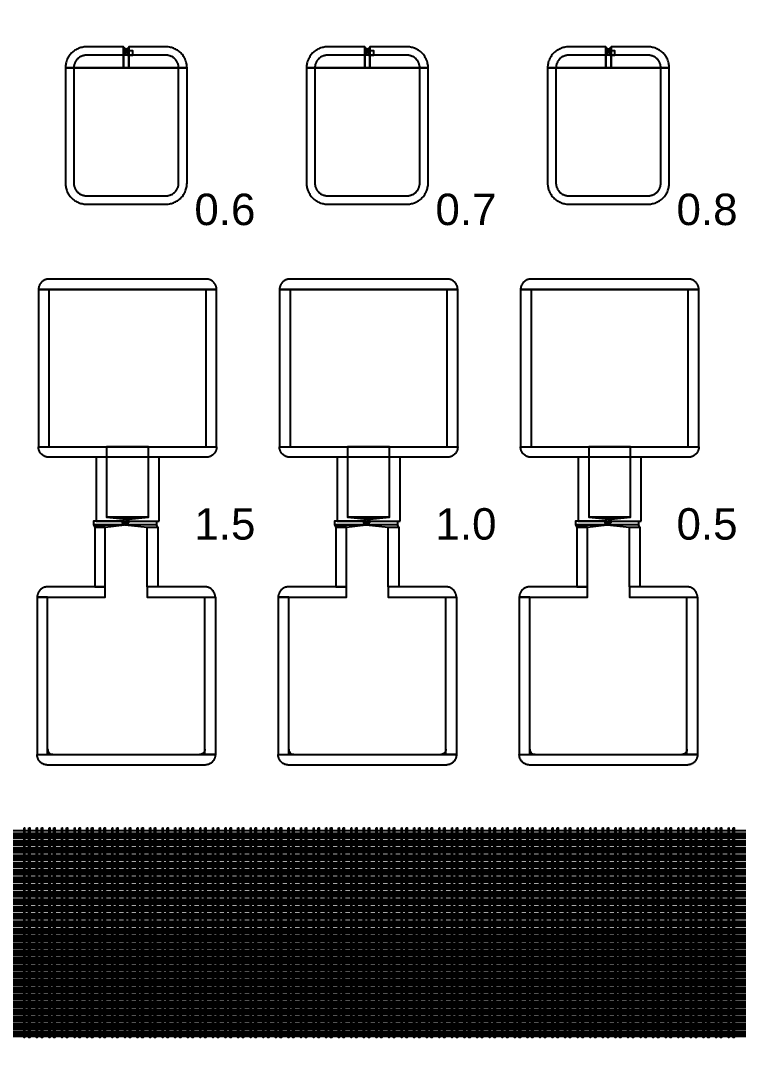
# Model space of a CAD drawing. Extents: x -50000 to 50000, y -50000 to 50000.
# Drawn here: x -19372 to -18002, y -41620 to -39650 of the extents above; entities that cross this region are included whole.
import ezdxf

# ---------------------------------------------------------------- set-up
doc = ezdxf.new("R2010")
doc.units = 0
doc.layers.get('0').update_dxf_attribs({"linetype": 'CONTINUOUS'})
for name, color, linetype in [('BASEMETAL', 4, 'CONTINUOUS'), ('FRAME', 8, 'CONTINUOUS'), ('MARKERS', 2, 'CONTINUOUS'), ('SECONDLAYER', 6, 'CONTINUOUS')]:
    doc.layers.add(name, color=color, linetype=linetype)
doc.styles.get("Standard").update_dxf_attribs({"font": 'arial.ttf'})

# ---------------------------------------------------------------- blocks, each defined once
blk = doc.blocks.new('CHIP_JARRAY')
for points in [[(2269.5, 3360), (2325, 3360), (2325, 3400), (2254, 3400), (2251.9, 3399.9), (2249.8, 3399.8), (2247.7, 3399.5), (2245.7, 3399.1), (2243.6, 3398.6), (2241.6, 3398), (2239.7, 3397.3), (2237.7, 3396.5), (2235.8, 3395.6), (2234, 3394.6), (2232.2, 3393.5), (2230.5, 3392.4), (2228.8, 3391.1), (2227.2, 3389.7), (2225.7, 3388.3), (2224.3, 3386.8), (2222.9, 3385.2), (2221.6, 3383.5), (2220.5, 3381.8), (2219.4, 3380), (2218.4, 3378.2), (2217.5, 3376.3), (2216.7, 3374.3), (2216, 3372.4), (2215.4, 3370.4), (2214.9, 3368.3), (2214.5, 3366.3), (2214.2, 3364.2), (2214.1, 3362.1), (2214, 3360), (2214, 3360)], [(2329.7, 3395.5), (2325, 3399.5), (2325, 3399.5), (2325, 3395.5)], [(2329.7, 3388.5), (2329.7, 3395.5), (2325, 3395.5), (2325, 3388.5)], [(2335, 3360), (2335, 3388.5), (2325, 3388.5), (2325, 3360)], [(2335, 3395.5), (2335, 3399.5), (2335, 3399.5), (2330.3, 3395.5)], [(2330.3, 3388.5), (2330.3, 3395.5), (2335, 3395.5), (2335, 3388.5)], [(2390.5, 3360), (2446, 3360), (2446, 3360), (2445.9, 3362.1), (2445.8, 3364.2), (2445.5, 3366.3), (2445.1, 3368.3), (2444.6, 3370.4), (2444, 3372.4), (2443.3, 3374.3), (2442.5, 3376.3), (2441.6, 3378.2), (2440.6, 3380), (2439.5, 3381.8), (2438.4, 3383.5), (2437.1, 3385.2), (2435.7, 3386.8), (2434.3, 3388.3), (2432.8, 3389.7), (2431.2, 3391.1), (2429.5, 3392.4), (2427.8, 3393.5), (2426, 3394.6), (2424.2, 3395.6), (2422.3, 3396.5), (2420.3, 3397.3), (2418.4, 3398), (2416.4, 3398.6), (2414.3, 3399.1), (2412.3, 3399.5), (2410.2, 3399.8), (2408.1, 3399.9), (2406, 3400), (2335, 3400), (2335, 3360)], [(2729.5, 3360), (2785, 3360), (2785, 3400), (2714, 3400), (2711.9, 3399.9), (2709.8, 3399.8), (2707.7, 3399.5), (2705.7, 3399.1), (2703.6, 3398.6), (2701.6, 3398), (2699.7, 3397.3), (2697.7, 3396.5), (2695.8, 3395.6), (2694, 3394.6), (2692.2, 3393.5), (2690.5, 3392.4), (2688.8, 3391.1), (2687.2, 3389.7), (2685.7, 3388.3), (2684.3, 3386.8), (2682.9, 3385.2), (2681.6, 3383.5), (2680.5, 3381.8), (2679.4, 3380), (2678.4, 3378.2), (2677.5, 3376.3), (2676.7, 3374.3), (2676, 3372.4), (2675.4, 3370.4), (2674.9, 3368.3), (2674.5, 3366.3), (2674.2, 3364.2), (2674.1, 3362.1), (2674, 3360), (2674, 3360)], [(2789.7, 3395.5), (2785, 3399.5), (2785, 3399.5), (2785, 3395.5)], [(2789.7, 3388.5), (2789.7, 3395.5), (2785, 3395.5), (2785, 3388.5)], [(2795, 3360), (2795, 3388.5), (2785, 3388.5), (2785, 3360)], [(2795, 3395.5), (2795, 3399.5), (2795, 3399.5), (2790.3, 3395.5)], [(2790.3, 3388.5), (2790.3, 3395.5), (2795, 3395.5), (2795, 3388.5)], [(2850.5, 3360), (2906, 3360), (2906, 3360), (2905.9, 3362.1), (2905.8, 3364.2), (2905.5, 3366.3), (2905.1, 3368.3), (2904.6, 3370.4), (2904, 3372.4), (2903.3, 3374.3), (2902.5, 3376.3), (2901.6, 3378.2), (2900.6, 3380), (2899.5, 3381.8), (2898.4, 3383.5), (2897.1, 3385.2), (2895.7, 3386.8), (2894.3, 3388.3), (2892.8, 3389.7), (2891.2, 3391.1), (2889.5, 3392.4), (2887.8, 3393.5), (2886, 3394.6), (2884.2, 3395.6), (2882.3, 3396.5), (2880.3, 3397.3), (2878.4, 3398), (2876.4, 3398.6), (2874.3, 3399.1), (2872.3, 3399.5), (2870.2, 3399.8), (2868.1, 3399.9), (2866, 3400), (2795, 3400), (2795, 3360)], [(3189.5, 3360), (3245, 3360), (3245, 3400), (3174, 3400), (3171.9, 3399.9), (3169.8, 3399.8), (3167.7, 3399.5), (3165.7, 3399.1), (3163.6, 3398.6), (3161.6, 3398), (3159.7, 3397.3), (3157.7, 3396.5), (3155.8, 3395.6), (3154, 3394.6), (3152.2, 3393.5), (3150.5, 3392.4), (3148.8, 3391.1), (3147.2, 3389.7), (3145.7, 3388.3), (3144.3, 3386.8), (3142.9, 3385.2), (3141.6, 3383.5), (3140.5, 3381.8), (3139.4, 3380), (3138.4, 3378.2), (3137.5, 3376.3), (3136.7, 3374.3), (3136, 3372.4), (3135.4, 3370.4), (3134.9, 3368.3), (3134.5, 3366.3), (3134.2, 3364.2), (3134.1, 3362.1), (3134, 3360), (3134, 3360)], [(3249.6, 3395.5), (3245, 3399.5), (3245, 3399.5), (3245, 3395.5)], [(3249.6, 3388.5), (3249.6, 3395.5), (3245, 3395.5), (3245, 3388.5)], [(3255, 3360), (3255, 3388.5), (3245, 3388.5), (3245, 3360)], [(3255, 3395.5), (3255, 3399.5), (3255, 3399.5), (3250.4, 3395.5)], [(3250.4, 3388.5), (3250.4, 3395.5), (3255, 3395.5), (3255, 3388.5)], [(3310.5, 3360), (3366, 3360), (3366, 3360), (3365.9, 3362.1), (3365.8, 3364.2), (3365.5, 3366.3), (3365.1, 3368.3), (3364.6, 3370.4), (3364, 3372.4), (3363.3, 3374.3), (3362.5, 3376.3), (3361.6, 3378.2), (3360.6, 3380), (3359.5, 3381.8), (3358.4, 3383.5), (3357.1, 3385.2), (3355.7, 3386.8), (3354.3, 3388.3), (3352.8, 3389.7), (3351.2, 3391.1), (3349.5, 3392.4), (3347.8, 3393.5), (3346, 3394.6), (3344.2, 3395.6), (3342.3, 3396.5), (3340.3, 3397.3), (3338.4, 3398), (3336.4, 3398.6), (3334.3, 3399.1), (3332.3, 3399.5), (3330.2, 3399.8), (3328.1, 3399.9), (3326, 3400), (3255, 3400), (3255, 3360)], [(2330, 3100), (2406, 3100), (2408.1, 3100.1), (2410.2, 3100.2), (2412.3, 3100.5), (2414.3, 3100.9), (2416.4, 3101.4), (2418.4, 3102), (2420.3, 3102.7), (2422.3, 3103.5), (2424.2, 3104.4), (2426, 3105.4), (2427.8, 3106.5), (2429.5, 3107.6), (2431.2, 3108.9), (2432.8, 3110.3), (2434.3, 3111.7), (2435.7, 3113.2), (2437.1, 3114.8), (2438.4, 3116.5), (2439.5, 3118.2), (2440.6, 3120), (2441.6, 3121.8), (2442.5, 3123.7), (2443.3, 3125.7), (2444, 3127.6), (2444.6, 3129.6), (2445.1, 3131.7), (2445.5, 3133.7), (2445.8, 3135.8), (2445.9, 3137.9), (2446, 3140), (2446, 3360), (2214, 3360), (2214, 3140), (2214.1, 3137.9), (2214.2, 3135.8), (2214.5, 3133.7), (2214.9, 3131.7), (2215.4, 3129.6), (2216, 3127.6), (2216.7, 3125.7), (2217.5, 3123.7), (2218.4, 3121.8), (2219.4, 3120), (2220.5, 3118.2), (2221.6, 3116.5), (2222.9, 3114.8), (2224.3, 3113.2), (2225.7, 3111.7), (2227.2, 3110.3), (2228.8, 3108.9), (2230.5, 3107.6), (2232.2, 3106.5), (2234, 3105.4), (2235.8, 3104.4), (2237.7, 3103.5), (2239.7, 3102.7), (2241.6, 3102), (2243.6, 3101.4), (2245.7, 3100.9), (2247.7, 3100.5), (2249.8, 3100.2), (2251.9, 3100.1), (2254, 3100)], [(2790, 3100), (2866, 3100), (2868.1, 3100.1), (2870.2, 3100.2), (2872.3, 3100.5), (2874.3, 3100.9), (2876.4, 3101.4), (2878.4, 3102), (2880.3, 3102.7), (2882.3, 3103.5), (2884.2, 3104.4), (2886, 3105.4), (2887.8, 3106.5), (2889.5, 3107.6), (2891.2, 3108.9), (2892.8, 3110.3), (2894.3, 3111.7), (2895.7, 3113.2), (2897.1, 3114.8), (2898.4, 3116.5), (2899.5, 3118.2), (2900.6, 3120), (2901.6, 3121.8), (2902.5, 3123.7), (2903.3, 3125.7), (2904, 3127.6), (2904.6, 3129.6), (2905.1, 3131.7), (2905.5, 3133.7), (2905.8, 3135.8), (2905.9, 3137.9), (2906, 3140), (2906, 3360), (2674, 3360), (2674, 3140), (2674.1, 3137.9), (2674.2, 3135.8), (2674.5, 3133.7), (2674.9, 3131.7), (2675.4, 3129.6), (2676, 3127.6), (2676.7, 3125.7), (2677.5, 3123.7), (2678.4, 3121.8), (2679.4, 3120), (2680.5, 3118.2), (2681.6, 3116.5), (2682.9, 3114.8), (2684.3, 3113.2), (2685.7, 3111.7), (2687.2, 3110.3), (2688.8, 3108.9), (2690.5, 3107.6), (2692.2, 3106.5), (2694, 3105.4), (2695.8, 3104.4), (2697.7, 3103.5), (2699.7, 3102.7), (2701.6, 3102), (2703.6, 3101.4), (2705.7, 3100.9), (2707.7, 3100.5), (2709.8, 3100.2), (2711.9, 3100.1), (2714, 3100)], [(3250, 3100), (3326, 3100), (3328.1, 3100.1), (3330.2, 3100.2), (3332.3, 3100.5), (3334.3, 3100.9), (3336.4, 3101.4), (3338.4, 3102), (3340.3, 3102.7), (3342.3, 3103.5), (3344.2, 3104.4), (3346, 3105.4), (3347.8, 3106.5), (3349.5, 3107.6), (3351.2, 3108.9), (3352.8, 3110.3), (3354.3, 3111.7), (3355.7, 3113.2), (3357.1, 3114.8), (3358.4, 3116.5), (3359.5, 3118.2), (3360.6, 3120), (3361.6, 3121.8), (3362.5, 3123.7), (3363.3, 3125.7), (3364, 3127.6), (3364.6, 3129.6), (3365.1, 3131.7), (3365.5, 3133.7), (3365.8, 3135.8), (3365.9, 3137.9), (3366, 3140), (3366, 3360), (3134, 3360), (3134, 3140), (3134.1, 3137.9), (3134.2, 3135.8), (3134.5, 3133.7), (3134.9, 3131.7), (3135.4, 3129.6), (3136, 3127.6), (3136.7, 3125.7), (3137.5, 3123.7), (3138.4, 3121.8), (3139.4, 3120), (3140.5, 3118.2), (3141.6, 3116.5), (3142.9, 3114.8), (3144.3, 3113.2), (3145.7, 3111.7), (3147.2, 3110.3), (3148.8, 3108.9), (3150.5, 3107.6), (3152.2, 3106.5), (3154, 3105.4), (3155.8, 3104.4), (3157.7, 3103.5), (3159.7, 3102.7), (3161.6, 3102), (3163.6, 3101.4), (3165.7, 3100.9), (3167.7, 3100.5), (3169.8, 3100.2), (3171.9, 3100.1), (3174, 3100)], [(2332.5, 2937), (2502.5, 2937), (2502.5, 2937), (2502.5, 2938), (2502.4, 2939.1), (2502.3, 2940.1), (2502.1, 2941.2), (2501.8, 2942.2), (2501.5, 2943.2), (2501.2, 2944.2), (2500.8, 2945.1), (2500.3, 2946.1), (2499.8, 2947), (2499.3, 2947.9), (2498.7, 2948.8), (2498, 2949.6), (2497.4, 2950.4), (2496.6, 2951.1), (2495.9, 2951.9), (2495.1, 2952.5), (2494.3, 2953.2), (2493.4, 2953.8), (2492.5, 2954.3), (2491.6, 2954.8), (2490.6, 2955.3), (2489.7, 2955.7), (2488.7, 2956), (2487.7, 2956.3), (2486.7, 2956.6), (2485.6, 2956.8), (2484.6, 2956.9), (2483.5, 2957), (2482.5, 2957), (2182.5, 2957), (2181.5, 2957), (2180.4, 2956.9), (2179.4, 2956.8), (2178.3, 2956.6), (2177.3, 2956.3), (2176.3, 2956), (2175.3, 2955.7), (2174.4, 2955.3), (2173.4, 2954.8), (2172.5, 2954.3), (2171.6, 2953.8), (2170.7, 2953.2), (2169.9, 2952.5), (2169.1, 2951.9), (2168.4, 2951.1), (2167.6, 2950.4), (2167, 2949.6), (2166.3, 2948.8), (2165.7, 2947.9), (2165.2, 2947), (2164.7, 2946.1), (2164.2, 2945.1), (2163.8, 2944.2), (2163.5, 2943.2), (2163.2, 2942.2), (2162.9, 2941.2), (2162.7, 2940.1), (2162.6, 2939.1), (2162.5, 2938), (2162.5, 2937), (2162.5, 2937)], [(2792.5, 2937), (2962.5, 2937), (2962.5, 2937), (2962.5, 2938), (2962.4, 2939.1), (2962.3, 2940.1), (2962.1, 2941.2), (2961.8, 2942.2), (2961.5, 2943.2), (2961.2, 2944.2), (2960.8, 2945.1), (2960.3, 2946.1), (2959.8, 2947), (2959.3, 2947.9), (2958.7, 2948.8), (2958, 2949.6), (2957.4, 2950.4), (2956.6, 2951.1), (2955.9, 2951.9), (2955.1, 2952.5), (2954.3, 2953.2), (2953.4, 2953.8), (2952.5, 2954.3), (2951.6, 2954.8), (2950.6, 2955.3), (2949.7, 2955.7), (2948.7, 2956), (2947.7, 2956.3), (2946.7, 2956.6), (2945.6, 2956.8), (2944.6, 2956.9), (2943.5, 2957), (2942.5, 2957), (2642.5, 2957), (2641.5, 2957), (2640.4, 2956.9), (2639.4, 2956.8), (2638.3, 2956.6), (2637.3, 2956.3), (2636.3, 2956), (2635.3, 2955.7), (2634.4, 2955.3), (2633.4, 2954.8), (2632.5, 2954.3), (2631.6, 2953.8), (2630.7, 2953.2), (2629.9, 2952.5), (2629.1, 2951.9), (2628.4, 2951.1), (2627.6, 2950.4), (2627, 2949.6), (2626.3, 2948.8), (2625.7, 2947.9), (2625.2, 2947), (2624.7, 2946.1), (2624.2, 2945.1), (2623.8, 2944.2), (2623.5, 2943.2), (2623.2, 2942.2), (2622.9, 2941.2), (2622.7, 2940.1), (2622.6, 2939.1), (2622.5, 2938), (2622.5, 2937), (2622.5, 2937)], [(3252.5, 2937), (3422.5, 2937), (3422.5, 2937), (3422.5, 2938), (3422.4, 2939.1), (3422.3, 2940.1), (3422.1, 2941.2), (3421.8, 2942.2), (3421.5, 2943.2), (3421.2, 2944.2), (3420.8, 2945.1), (3420.3, 2946.1), (3419.8, 2947), (3419.3, 2947.9), (3418.7, 2948.8), (3418, 2949.6), (3417.4, 2950.4), (3416.6, 2951.1), (3415.9, 2951.9), (3415.1, 2952.5), (3414.3, 2953.2), (3413.4, 2953.8), (3412.5, 2954.3), (3411.6, 2954.8), (3410.6, 2955.3), (3409.7, 2955.7), (3408.7, 2956), (3407.7, 2956.3), (3406.7, 2956.6), (3405.6, 2956.8), (3404.6, 2956.9), (3403.5, 2957), (3402.5, 2957), (3102.5, 2957), (3101.5, 2957), (3100.4, 2956.9), (3099.4, 2956.8), (3098.3, 2956.6), (3097.3, 2956.3), (3096.3, 2956), (3095.3, 2955.7), (3094.4, 2955.3), (3093.4, 2954.8), (3092.5, 2954.3), (3091.6, 2953.8), (3090.7, 2953.2), (3089.9, 2952.5), (3089.1, 2951.9), (3088.4, 2951.1), (3087.6, 2950.4), (3087, 2949.6), (3086.3, 2948.8), (3085.7, 2947.9), (3085.2, 2947), (3084.7, 2946.1), (3084.2, 2945.1), (3083.8, 2944.2), (3083.5, 2943.2), (3083.2, 2942.2), (3082.9, 2941.2), (3082.7, 2940.1), (3082.6, 2939.1), (3082.5, 2938), (3082.5, 2937), (3082.5, 2937)], [(2502.5, 2637), (2502.5, 2937), (2162.5, 2937), (2162.5, 2637)], [(2962.5, 2637), (2962.5, 2937), (2622.5, 2937), (2622.5, 2637)], [(3422.5, 2637), (3422.5, 2937), (3082.5, 2937), (3082.5, 2637)], [(2332.5, 2637), (2502.5, 2637), (2502.5, 2637), (2502.5, 2636), (2502.4, 2634.9), (2502.3, 2633.9), (2502.1, 2632.8), (2501.8, 2631.8), (2501.5, 2630.8), (2501.2, 2629.8), (2500.8, 2628.9), (2500.3, 2627.9), (2499.8, 2627), (2499.3, 2626.1), (2498.7, 2625.2), (2498, 2624.4), (2497.4, 2623.6), (2496.6, 2622.9), (2495.9, 2622.1), (2495.1, 2621.5), (2494.3, 2620.8), (2493.4, 2620.2), (2492.5, 2619.7), (2491.6, 2619.2), (2490.6, 2618.7), (2489.7, 2618.3), (2488.7, 2618), (2487.7, 2617.7), (2486.7, 2617.4), (2485.6, 2617.2), (2484.6, 2617.1), (2483.5, 2617), (2482.5, 2617), (2182.5, 2617), (2181.5, 2617), (2180.4, 2617.1), (2179.4, 2617.2), (2178.3, 2617.4), (2177.3, 2617.7), (2176.3, 2618), (2175.3, 2618.3), (2174.4, 2618.7), (2173.4, 2619.2), (2172.5, 2619.7), (2171.6, 2620.2), (2170.7, 2620.8), (2169.9, 2621.5), (2169.1, 2622.1), (2168.4, 2622.9), (2167.6, 2623.6), (2167, 2624.4), (2166.3, 2625.2), (2165.7, 2626.1), (2165.2, 2627), (2164.7, 2627.9), (2164.2, 2628.9), (2163.8, 2629.8), (2163.5, 2630.8), (2163.2, 2631.8), (2162.9, 2632.8), (2162.7, 2633.9), (2162.6, 2634.9), (2162.5, 2636), (2162.5, 2637), (2162.5, 2637)], [(2792.5, 2637), (2962.5, 2637), (2962.5, 2637), (2962.5, 2636), (2962.4, 2634.9), (2962.3, 2633.9), (2962.1, 2632.8), (2961.8, 2631.8), (2961.5, 2630.8), (2961.2, 2629.8), (2960.8, 2628.9), (2960.3, 2627.9), (2959.8, 2627), (2959.3, 2626.1), (2958.7, 2625.2), (2958, 2624.4), (2957.4, 2623.6), (2956.6, 2622.9), (2955.9, 2622.1), (2955.1, 2621.5), (2954.3, 2620.8), (2953.4, 2620.2), (2952.5, 2619.7), (2951.6, 2619.2), (2950.6, 2618.7), (2949.7, 2618.3), (2948.7, 2618), (2947.7, 2617.7), (2946.7, 2617.4), (2945.6, 2617.2), (2944.6, 2617.1), (2943.5, 2617), (2942.5, 2617), (2642.5, 2617), (2641.5, 2617), (2640.4, 2617.1), (2639.4, 2617.2), (2638.3, 2617.4), (2637.3, 2617.7), (2636.3, 2618), (2635.3, 2618.3), (2634.4, 2618.7), (2633.4, 2619.2), (2632.5, 2619.7), (2631.6, 2620.2), (2630.7, 2620.8), (2629.9, 2621.5), (2629.1, 2622.1), (2628.4, 2622.9), (2627.6, 2623.6), (2627, 2624.4), (2626.3, 2625.2), (2625.7, 2626.1), (2625.2, 2627), (2624.7, 2627.9), (2624.2, 2628.9), (2623.8, 2629.8), (2623.5, 2630.8), (2623.2, 2631.8), (2622.9, 2632.8), (2622.7, 2633.9), (2622.6, 2634.9), (2622.5, 2636), (2622.5, 2637), (2622.5, 2637)], [(3252.5, 2637), (3422.5, 2637), (3422.5, 2637), (3422.5, 2636), (3422.4, 2634.9), (3422.3, 2633.9), (3422.1, 2632.8), (3421.8, 2631.8), (3421.5, 2630.8), (3421.2, 2629.8), (3420.8, 2628.9), (3420.3, 2627.9), (3419.8, 2627), (3419.3, 2626.1), (3418.7, 2625.2), (3418, 2624.4), (3417.4, 2623.6), (3416.6, 2622.9), (3415.9, 2622.1), (3415.1, 2621.5), (3414.3, 2620.8), (3413.4, 2620.2), (3412.5, 2619.7), (3411.6, 2619.2), (3410.6, 2618.7), (3409.7, 2618.3), (3408.7, 2618), (3407.7, 2617.7), (3406.7, 2617.4), (3405.6, 2617.2), (3404.6, 2617.1), (3403.5, 2617), (3402.5, 2617), (3102.5, 2617), (3101.5, 2617), (3100.4, 2617.1), (3099.4, 2617.2), (3098.3, 2617.4), (3097.3, 2617.7), (3096.3, 2618), (3095.3, 2618.3), (3094.4, 2618.7), (3093.4, 2619.2), (3092.5, 2619.7), (3091.6, 2620.2), (3090.7, 2620.8), (3089.9, 2621.5), (3089.1, 2622.1), (3088.4, 2622.9), (3087.6, 2623.6), (3087, 2624.4), (3086.3, 2625.2), (3085.7, 2626.1), (3085.2, 2627), (3084.7, 2627.9), (3084.2, 2628.9), (3083.8, 2629.8), (3083.5, 2630.8), (3083.2, 2631.8), (3082.9, 2632.8), (3082.7, 2633.9), (3082.6, 2634.9), (3082.5, 2636), (3082.5, 2637), (3082.5, 2637)], [(2392.5, 2495), (2392.5, 2617), (2272.5, 2617), (2272.5, 2495)], [(2852.5, 2495), (2852.5, 2617), (2732.5, 2617), (2732.5, 2495)], [(3312.5, 2495), (3312.5, 2617), (3192.5, 2617), (3192.5, 2495)], [(2326.8, 2488), (2326.8, 2495), (2267.5, 2495), (2267.5, 2488)], [(2290, 2484), (2326.8, 2488), (2267.5, 2488), (2270, 2484)], [(2290, 2370), (2290, 2484), (2270, 2484), (2270, 2370)], [(2328.2, 2488), (2328.2, 2495), (2387.5, 2495), (2387.5, 2488)], [(2390, 2484), (2387.5, 2488), (2328.2, 2488), (2370, 2484)], [(2370, 2370), (2370, 2484), (2390, 2484), (2390, 2370)], [(2787, 2488), (2787, 2495), (2727.5, 2495), (2727.5, 2488)], [(2750, 2484), (2787, 2488), (2727.5, 2488), (2730, 2484)], [(2750, 2370), (2750, 2484), (2730, 2484), (2730, 2370)], [(2788, 2488), (2788, 2495), (2847.5, 2495), (2847.5, 2488)], [(2850, 2484), (2847.5, 2488), (2788, 2488), (2830, 2484)], [(2830, 2370), (2830, 2484), (2850, 2484), (2850, 2370)], [(3247.2, 2488), (3247.2, 2495), (3187.5, 2495), (3187.5, 2488)], [(3210, 2484), (3247.2, 2488), (3187.5, 2488), (3190, 2484)], [(3210, 2370), (3210, 2484), (3190, 2484), (3190, 2370)], [(3247.8, 2488), (3247.8, 2495), (3307.5, 2495), (3307.5, 2488)], [(3310, 2484), (3307.5, 2488), (3247.8, 2488), (3290, 2484)], [(3290, 2370), (3290, 2484), (3310, 2484), (3310, 2370)], [(2225, 2350), (2290, 2350), (2290, 2370), (2180, 2370), (2179, 2370), (2177.9, 2369.9), (2176.9, 2369.8), (2175.8, 2369.6), (2174.8, 2369.3), (2173.8, 2369), (2172.8, 2368.7), (2171.9, 2368.3), (2170.9, 2367.8), (2170, 2367.3), (2169.1, 2366.8), (2168.2, 2366.2), (2167.4, 2365.5), (2166.6, 2364.9), (2165.9, 2364.1), (2165.1, 2363.4), (2164.5, 2362.6), (2163.8, 2361.8), (2163.2, 2360.9), (2162.7, 2360), (2162.2, 2359.1), (2161.7, 2358.1), (2161.3, 2357.2), (2161, 2356.2), (2160.7, 2355.2), (2160.4, 2354.2), (2160.2, 2353.1), (2160.1, 2352.1), (2160, 2351), (2160, 2350), (2160, 2350)], [(2435, 2350), (2500, 2350), (2500, 2350), (2500, 2351), (2499.9, 2352.1), (2499.8, 2353.1), (2499.6, 2354.2), (2499.3, 2355.2), (2499, 2356.2), (2498.7, 2357.2), (2498.3, 2358.1), (2497.8, 2359.1), (2497.3, 2360), (2496.8, 2360.9), (2496.2, 2361.8), (2495.5, 2362.6), (2494.9, 2363.4), (2494.1, 2364.1), (2493.4, 2364.9), (2492.6, 2365.5), (2491.8, 2366.2), (2490.9, 2366.8), (2490, 2367.3), (2489.1, 2367.8), (2488.1, 2368.3), (2487.2, 2368.7), (2486.2, 2369), (2485.2, 2369.3), (2484.2, 2369.6), (2483.1, 2369.8), (2482.1, 2369.9), (2481, 2370), (2480, 2370), (2370, 2370), (2370, 2350)], [(2685, 2350), (2750, 2350), (2750, 2370), (2640, 2370), (2639, 2370), (2637.9, 2369.9), (2636.9, 2369.8), (2635.8, 2369.6), (2634.8, 2369.3), (2633.8, 2369), (2632.8, 2368.7), (2631.9, 2368.3), (2630.9, 2367.8), (2630, 2367.3), (2629.1, 2366.8), (2628.2, 2366.2), (2627.4, 2365.5), (2626.6, 2364.9), (2625.9, 2364.1), (2625.1, 2363.4), (2624.5, 2362.6), (2623.8, 2361.8), (2623.2, 2360.9), (2622.7, 2360), (2622.2, 2359.1), (2621.7, 2358.1), (2621.3, 2357.2), (2621, 2356.2), (2620.7, 2355.2), (2620.4, 2354.2), (2620.2, 2353.1), (2620.1, 2352.1), (2620, 2351), (2620, 2350), (2620, 2350)], [(2895, 2350), (2960, 2350), (2960, 2350), (2960, 2351), (2959.9, 2352.1), (2959.8, 2353.1), (2959.6, 2354.2), (2959.3, 2355.2), (2959, 2356.2), (2958.7, 2357.2), (2958.3, 2358.1), (2957.8, 2359.1), (2957.3, 2360), (2956.8, 2360.9), (2956.2, 2361.8), (2955.5, 2362.6), (2954.9, 2363.4), (2954.1, 2364.1), (2953.4, 2364.9), (2952.6, 2365.5), (2951.8, 2366.2), (2950.9, 2366.8), (2950, 2367.3), (2949.1, 2367.8), (2948.1, 2368.3), (2947.2, 2368.7), (2946.2, 2369), (2945.2, 2369.3), (2944.2, 2369.6), (2943.1, 2369.8), (2942.1, 2369.9), (2941, 2370), (2940, 2370), (2830, 2370), (2830, 2350)], [(3145, 2350), (3210, 2350), (3210, 2370), (3100, 2370), (3099, 2370), (3097.9, 2369.9), (3096.9, 2369.8), (3095.8, 2369.6), (3094.8, 2369.3), (3093.8, 2369), (3092.8, 2368.7), (3091.9, 2368.3), (3090.9, 2367.8), (3090, 2367.3), (3089.1, 2366.8), (3088.2, 2366.2), (3087.4, 2365.5), (3086.6, 2364.9), (3085.9, 2364.1), (3085.1, 2363.4), (3084.5, 2362.6), (3083.8, 2361.8), (3083.2, 2360.9), (3082.7, 2360), (3082.2, 2359.1), (3081.7, 2358.1), (3081.3, 2357.2), (3081, 2356.2), (3080.7, 2355.2), (3080.4, 2354.2), (3080.2, 2353.1), (3080.1, 2352.1), (3080, 2351), (3080, 2350), (3080, 2350)], [(3355, 2350), (3420, 2350), (3420, 2350), (3420, 2351), (3419.9, 2352.1), (3419.8, 2353.1), (3419.6, 2354.2), (3419.3, 2355.2), (3419, 2356.2), (3418.7, 2357.2), (3418.3, 2358.1), (3417.8, 2359.1), (3417.3, 2360), (3416.8, 2360.9), (3416.2, 2361.8), (3415.5, 2362.6), (3414.9, 2363.4), (3414.1, 2364.1), (3413.4, 2364.9), (3412.6, 2365.5), (3411.8, 2366.2), (3410.9, 2366.8), (3410, 2367.3), (3409.1, 2367.8), (3408.1, 2368.3), (3407.2, 2368.7), (3406.2, 2369), (3405.2, 2369.3), (3404.2, 2369.6), (3403.1, 2369.8), (3402.1, 2369.9), (3401, 2370), (3400, 2370), (3290, 2370), (3290, 2350)], [(2180, 2050), (2180, 2350), (2160, 2350), (2160, 2050)], [(2480, 2050), (2480, 2350), (2500, 2350), (2500, 2050)], [(2640, 2050), (2640, 2350), (2620, 2350), (2620, 2050)], [(2940, 2050), (2940, 2350), (2960, 2350), (2960, 2050)], [(3100, 2050), (3100, 2350), (3080, 2350), (3080, 2050)], [(3400, 2050), (3400, 2350), (3420, 2350), (3420, 2050)], [(2330, 2050), (2500, 2050), (2500, 2050), (2500, 2049), (2499.9, 2047.9), (2499.8, 2046.9), (2499.6, 2045.8), (2499.3, 2044.8), (2499, 2043.8), (2498.7, 2042.8), (2498.3, 2041.9), (2497.8, 2040.9), (2497.3, 2040), (2496.8, 2039.1), (2496.2, 2038.2), (2495.5, 2037.4), (2494.9, 2036.6), (2494.1, 2035.9), (2493.4, 2035.1), (2492.6, 2034.5), (2491.8, 2033.8), (2490.9, 2033.2), (2490, 2032.7), (2489.1, 2032.2), (2488.1, 2031.7), (2487.2, 2031.3), (2486.2, 2031), (2485.2, 2030.7), (2484.2, 2030.4), (2483.1, 2030.2), (2482.1, 2030.1), (2481, 2030), (2480, 2030), (2180, 2030), (2179, 2030), (2177.9, 2030.1), (2176.9, 2030.2), (2175.8, 2030.4), (2174.8, 2030.7), (2173.8, 2031), (2172.8, 2031.3), (2171.9, 2031.7), (2170.9, 2032.2), (2170, 2032.7), (2169.1, 2033.2), (2168.2, 2033.8), (2167.4, 2034.5), (2166.6, 2035.1), (2165.9, 2035.9), (2165.1, 2036.6), (2164.5, 2037.4), (2163.8, 2038.2), (2163.2, 2039.1), (2162.7, 2040), (2162.2, 2040.9), (2161.7, 2041.9), (2161.3, 2042.8), (2161, 2043.8), (2160.7, 2044.8), (2160.4, 2045.8), (2160.2, 2046.9), (2160.1, 2047.9), (2160, 2049), (2160, 2050), (2160, 2050)], [(2180, 2050), (2180, 2060), (2180.1, 2059), (2180.2, 2057.9), (2180.5, 2056.9), (2180.9, 2055.9), (2181.3, 2055), (2181.9, 2054.1), (2182.6, 2053.3), (2183.3, 2052.6), (2184.1, 2051.9), (2185, 2051.3), (2185.9, 2050.9), (2186.9, 2050.5), (2187.9, 2050.2), (2189, 2050.1), (2190, 2050)], [(2480, 2050), (2480, 2060), (2479.9, 2059), (2479.8, 2057.9), (2479.5, 2056.9), (2479.1, 2055.9), (2478.7, 2055), (2478.1, 2054.1), (2477.4, 2053.3), (2476.7, 2052.6), (2475.9, 2051.9), (2475, 2051.3), (2474.1, 2050.9), (2473.1, 2050.5), (2472.1, 2050.2), (2471, 2050.1), (2470, 2050)], [(2790, 2050), (2960, 2050), (2960, 2050), (2960, 2049), (2959.9, 2047.9), (2959.8, 2046.9), (2959.6, 2045.8), (2959.3, 2044.8), (2959, 2043.8), (2958.7, 2042.8), (2958.3, 2041.9), (2957.8, 2040.9), (2957.3, 2040), (2956.8, 2039.1), (2956.2, 2038.2), (2955.5, 2037.4), (2954.9, 2036.6), (2954.1, 2035.9), (2953.4, 2035.1), (2952.6, 2034.5), (2951.8, 2033.8), (2950.9, 2033.2), (2950, 2032.7), (2949.1, 2032.2), (2948.1, 2031.7), (2947.2, 2031.3), (2946.2, 2031), (2945.2, 2030.7), (2944.2, 2030.4), (2943.1, 2030.2), (2942.1, 2030.1), (2941, 2030), (2940, 2030), (2640, 2030), (2639, 2030), (2637.9, 2030.1), (2636.9, 2030.2), (2635.8, 2030.4), (2634.8, 2030.7), (2633.8, 2031), (2632.8, 2031.3), (2631.9, 2031.7), (2630.9, 2032.2), (2630, 2032.7), (2629.1, 2033.2), (2628.2, 2033.8), (2627.4, 2034.5), (2626.6, 2035.1), (2625.9, 2035.9), (2625.1, 2036.6), (2624.5, 2037.4), (2623.8, 2038.2), (2623.2, 2039.1), (2622.7, 2040), (2622.2, 2040.9), (2621.7, 2041.9), (2621.3, 2042.8), (2621, 2043.8), (2620.7, 2044.8), (2620.4, 2045.8), (2620.2, 2046.9), (2620.1, 2047.9), (2620, 2049), (2620, 2050), (2620, 2050)], [(2640, 2050), (2640, 2060), (2640.1, 2059), (2640.2, 2057.9), (2640.5, 2056.9), (2640.9, 2055.9), (2641.3, 2055), (2641.9, 2054.1), (2642.6, 2053.3), (2643.3, 2052.6), (2644.1, 2051.9), (2645, 2051.3), (2645.9, 2050.9), (2646.9, 2050.5), (2647.9, 2050.2), (2649, 2050.1), (2650, 2050)], [(2940, 2050), (2940, 2060), (2939.9, 2059), (2939.8, 2057.9), (2939.5, 2056.9), (2939.1, 2055.9), (2938.7, 2055), (2938.1, 2054.1), (2937.4, 2053.3), (2936.7, 2052.6), (2935.9, 2051.9), (2935, 2051.3), (2934.1, 2050.9), (2933.1, 2050.5), (2932.1, 2050.2), (2931, 2050.1), (2930, 2050)], [(3250, 2050), (3420, 2050), (3420, 2050), (3420, 2049), (3419.9, 2047.9), (3419.8, 2046.9), (3419.6, 2045.8), (3419.3, 2044.8), (3419, 2043.8), (3418.7, 2042.8), (3418.3, 2041.9), (3417.8, 2040.9), (3417.3, 2040), (3416.8, 2039.1), (3416.2, 2038.2), (3415.5, 2037.4), (3414.9, 2036.6), (3414.1, 2035.9), (3413.4, 2035.1), (3412.6, 2034.5), (3411.8, 2033.8), (3410.9, 2033.2), (3410, 2032.7), (3409.1, 2032.2), (3408.1, 2031.7), (3407.2, 2031.3), (3406.2, 2031), (3405.2, 2030.7), (3404.2, 2030.4), (3403.1, 2030.2), (3402.1, 2030.1), (3401, 2030), (3400, 2030), (3100, 2030), (3099, 2030), (3097.9, 2030.1), (3096.9, 2030.2), (3095.8, 2030.4), (3094.8, 2030.7), (3093.8, 2031), (3092.8, 2031.3), (3091.9, 2031.7), (3090.9, 2032.2), (3090, 2032.7), (3089.1, 2033.2), (3088.2, 2033.8), (3087.4, 2034.5), (3086.6, 2035.1), (3085.9, 2035.9), (3085.1, 2036.6), (3084.5, 2037.4), (3083.8, 2038.2), (3083.2, 2039.1), (3082.7, 2040), (3082.2, 2040.9), (3081.7, 2041.9), (3081.3, 2042.8), (3081, 2043.8), (3080.7, 2044.8), (3080.4, 2045.8), (3080.2, 2046.9), (3080.1, 2047.9), (3080, 2049), (3080, 2050), (3080, 2050)], [(3100, 2050), (3100, 2060), (3100.1, 2059), (3100.2, 2057.9), (3100.5, 2056.9), (3100.9, 2055.9), (3101.3, 2055), (3101.9, 2054.1), (3102.6, 2053.3), (3103.3, 2052.6), (3104.1, 2051.9), (3105, 2051.3), (3105.9, 2050.9), (3106.9, 2050.5), (3107.9, 2050.2), (3109, 2050.1), (3110, 2050)], [(3400, 2050), (3400, 2060), (3399.9, 2059), (3399.8, 2057.9), (3399.5, 2056.9), (3399.1, 2055.9), (3398.7, 2055), (3398.1, 2054.1), (3397.4, 2053.3), (3396.7, 2052.6), (3395.9, 2051.9), (3395, 2051.3), (3394.1, 2050.9), (3393.1, 2050.5), (3392.1, 2050.2), (3391, 2050.1), (3390, 2050)], [(500, 1900), (6500, 1900), (6500, 1904.3), (500, 1904.3)], [(500, 1897), (6500, 1897), (6500, 1899), (500, 1899)], [(500, 1894), (6500, 1894), (6500, 1896.4), (500, 1896.4)], [(500, 1891), (6500, 1891), (6500, 1893), (500, 1893)], [(500, 1886), (6500, 1886), (6500, 1890.3), (500, 1890.3)], [(500, 1883), (6500, 1883), (6500, 1885), (500, 1885)], [(500, 1880), (6500, 1880), (6500, 1882.4), (500, 1882.4)], [(500, 1877), (6500, 1877), (6500, 1879), (500, 1879)], [(500, 1872), (6500, 1872), (6500, 1876.3), (500, 1876.3)], [(500, 1869), (6500, 1869), (6500, 1871), (500, 1871)], [(500, 1866), (6500, 1866), (6500, 1868.4), (500, 1868.4)], [(500, 1863), (6500, 1863), (6500, 1865), (500, 1865)], [(500, 1858), (6500, 1858), (6500, 1862.3), (500, 1862.3)], [(500, 1855), (6500, 1855), (6500, 1857), (500, 1857)], [(500, 1852), (6500, 1852), (6500, 1854.4), (500, 1854.4)], [(500, 1849), (6500, 1849), (6500, 1851), (500, 1851)], [(500, 1844), (6500, 1844), (6500, 1848.3), (500, 1848.3)], [(500, 1841), (6500, 1841), (6500, 1843), (500, 1843)], [(500, 1838), (6500, 1838), (6500, 1840.4), (500, 1840.4)], [(500, 1835), (6500, 1835), (6500, 1837), (500, 1837)], [(500, 1830), (6500, 1830), (6500, 1834.3), (500, 1834.3)], [(500, 1827), (6500, 1827), (6500, 1829), (500, 1829)], [(500, 1824), (6500, 1824), (6500, 1826.4), (500, 1826.4)], [(500, 1821), (6500, 1821), (6500, 1823), (500, 1823)], [(500, 1816), (6500, 1816), (6500, 1820.3), (500, 1820.3)], [(500, 1813), (6500, 1813), (6500, 1815), (500, 1815)], [(500, 1810), (6500, 1810), (6500, 1812.4), (500, 1812.4)], [(500, 1807), (6500, 1807), (6500, 1809), (500, 1809)], [(500, 1802), (6500, 1802), (6500, 1806.3), (500, 1806.3)], [(500, 1799), (6500, 1799), (6500, 1801), (500, 1801)], [(500, 1796), (6500, 1796), (6500, 1798.4), (500, 1798.4)], [(500, 1793), (6500, 1793), (6500, 1795), (500, 1795)], [(500, 1788), (6500, 1788), (6500, 1792.3), (500, 1792.3)], [(500, 1785), (6500, 1785), (6500, 1787), (500, 1787)], [(500, 1782), (6500, 1782), (6500, 1784.4), (500, 1784.4)], [(500, 1779), (6500, 1779), (6500, 1781), (500, 1781)], [(500, 1774), (6500, 1774), (6500, 1778.3), (500, 1778.3)], [(500, 1771), (6500, 1771), (6500, 1773), (500, 1773)], [(500, 1768), (6500, 1768), (6500, 1770.4), (500, 1770.4)], [(500, 1765), (6500, 1765), (6500, 1767), (500, 1767)], [(500, 1760), (6500, 1760), (6500, 1764.3), (500, 1764.3)], [(500, 1757), (6500, 1757), (6500, 1759), (500, 1759)], [(500, 1754), (6500, 1754), (6500, 1756.4), (500, 1756.4)], [(500, 1751), (6500, 1751), (6500, 1753), (500, 1753)], [(500, 1746), (6500, 1746), (6500, 1750.3), (500, 1750.3)], [(500, 1743), (6500, 1743), (6500, 1745), (500, 1745)], [(500, 1740), (6500, 1740), (6500, 1742.4), (500, 1742.4)], [(500, 1737), (6500, 1737), (6500, 1739), (500, 1739)], [(500, 1732), (6500, 1732), (6500, 1736.3), (500, 1736.3)], [(500, 1729), (6500, 1729), (6500, 1731), (500, 1731)], [(500, 1726), (6500, 1726), (6500, 1728.4), (500, 1728.4)], [(500, 1723), (6500, 1723), (6500, 1725), (500, 1725)], [(500, 1718), (6500, 1718), (6500, 1722.3), (500, 1722.3)], [(500, 1715), (6500, 1715), (6500, 1717), (500, 1717)], [(500, 1712), (6500, 1712), (6500, 1714.4), (500, 1714.4)], [(500, 1709), (6500, 1709), (6500, 1711), (500, 1711)], [(500, 1704), (6500, 1704), (6500, 1708.3), (500, 1708.3)], [(500, 1701), (6500, 1701), (6500, 1703), (500, 1703)], [(500, 1698), (6500, 1698), (6500, 1700.4), (500, 1700.4)], [(500, 1695), (6500, 1695), (6500, 1697), (500, 1697)], [(500, 1690), (6500, 1690), (6500, 1694.3), (500, 1694.3)], [(500, 1687), (6500, 1687), (6500, 1689), (500, 1689)], [(500, 1684), (6500, 1684), (6500, 1686.4), (500, 1686.4)], [(500, 1681), (6500, 1681), (6500, 1683), (500, 1683)], [(500, 1676), (6500, 1676), (6500, 1680.3), (500, 1680.3)], [(500, 1673), (6500, 1673), (6500, 1675), (500, 1675)], [(500, 1670), (6500, 1670), (6500, 1672.4), (500, 1672.4)], [(500, 1667), (6500, 1667), (6500, 1669), (500, 1669)], [(500, 1662), (6500, 1662), (6500, 1666.3), (500, 1666.3)], [(500, 1659), (6500, 1659), (6500, 1661), (500, 1661)], [(500, 1656), (6500, 1656), (6500, 1658.4), (500, 1658.4)], [(500, 1653), (6500, 1653), (6500, 1655), (500, 1655)], [(500, 1648), (6500, 1648), (6500, 1652.3), (500, 1652.3)], [(500, 1645), (6500, 1645), (6500, 1647), (500, 1647)], [(500, 1642), (6500, 1642), (6500, 1644.4), (500, 1644.4)], [(500, 1639), (6500, 1639), (6500, 1641), (500, 1641)], [(500, 1634), (6500, 1634), (6500, 1638.3), (500, 1638.3)], [(500, 1631), (6500, 1631), (6500, 1633), (500, 1633)], [(500, 1628), (6500, 1628), (6500, 1630.4), (500, 1630.4)], [(500, 1625), (6500, 1625), (6500, 1627), (500, 1627)], [(500, 1620), (6500, 1620), (6500, 1624.3), (500, 1624.3)], [(500, 1617), (6500, 1617), (6500, 1619), (500, 1619)], [(500, 1614), (6500, 1614), (6500, 1616.4), (500, 1616.4)], [(500, 1611), (6500, 1611), (6500, 1613), (500, 1613)], [(500, 1606), (6500, 1606), (6500, 1610.3), (500, 1610.3)], [(500, 1603), (6500, 1603), (6500, 1605), (500, 1605)], [(500, 1600), (6500, 1600), (6500, 1602.4), (500, 1602.4)], [(500, 1597), (6500, 1597), (6500, 1599), (500, 1599)], [(500, 1592), (6500, 1592), (6500, 1596.3), (500, 1596.3)], [(500, 1589), (6500, 1589), (6500, 1591), (500, 1591)], [(500, 1586), (6500, 1586), (6500, 1588.4), (500, 1588.4)], [(500, 1583), (6500, 1583), (6500, 1585), (500, 1585)], [(500, 1578), (6500, 1578), (6500, 1582.3), (500, 1582.3)], [(500, 1575), (6500, 1575), (6500, 1577), (500, 1577)], [(500, 1572), (6500, 1572), (6500, 1574.4), (500, 1574.4)], [(500, 1569), (6500, 1569), (6500, 1571), (500, 1571)], [(500, 1564), (6500, 1564), (6500, 1568.3), (500, 1568.3)], [(500, 1561), (6500, 1561), (6500, 1563), (500, 1563)], [(500, 1558), (6500, 1558), (6500, 1560.4), (500, 1560.4)], [(500, 1555), (6500, 1555), (6500, 1557), (500, 1557)], [(500, 1550), (6500, 1550), (6500, 1554.3), (500, 1554.3)], [(500, 1547), (6500, 1547), (6500, 1549), (500, 1549)], [(500, 1544), (6500, 1544), (6500, 1546.4), (500, 1546.4)], [(500, 1541), (6500, 1541), (6500, 1543), (500, 1543)], [(500, 1536), (6500, 1536), (6500, 1540.3), (500, 1540.3)], [(500, 1533), (6500, 1533), (6500, 1535), (500, 1535)], [(500, 1530), (6500, 1530), (6500, 1532.4), (500, 1532.4)], [(500, 1527), (6500, 1527), (6500, 1529), (500, 1529)], [(500, 1522), (6500, 1522), (6500, 1526.3), (500, 1526.3)], [(500, 1519), (6500, 1519), (6500, 1521), (500, 1521)], [(500, 1516), (6500, 1516), (6500, 1518.4), (500, 1518.4)], [(500, 1513), (6500, 1513), (6500, 1515), (500, 1515)]]:
    blk.add_lwpolyline(points, close=True)
at = {"layer": 'SECONDLAYER'}
for points in [[(2327.5, 3392.3), (2327.5, 3391.7), (2329.7, 3391.7), (2329.7, 3392.3)], [(2329.7, 3392.3), (2329.7, 3391.7), (2330.3, 3391.7), (2330.3, 3392.3)], [(2330.3, 3392.3), (2330.3, 3391.7), (2332.5, 3391.7), (2332.5, 3392.3)], [(2332.5, 3392.3), (2332.5, 3384), (2342.5, 3384), (2342.5, 3392.3)], [(2787.5, 3392.3), (2787.5, 3391.7), (2789.7, 3391.7), (2789.7, 3392.3)], [(2789.7, 3392.3), (2789.7, 3391.7), (2790.3, 3391.7), (2790.3, 3392.3)], [(2790.3, 3392.3), (2790.3, 3391.7), (2792.5, 3391.7), (2792.5, 3392.3)], [(2792.5, 3392.3), (2792.5, 3384), (2802.5, 3384), (2802.5, 3392.3)], [(3247.5, 3392.3), (3247.5, 3391.7), (3249.6, 3391.7), (3249.6, 3392.3)], [(3249.6, 3392.3), (3249.6, 3391.7), (3250.4, 3391.7), (3250.4, 3392.3)], [(3250.4, 3392.3), (3250.4, 3391.7), (3252.5, 3391.7), (3252.5, 3392.3)], [(3252.5, 3392.3), (3252.5, 3384), (3262.5, 3384), (3262.5, 3392.3)], [(2330, 3384), (2254, 3384), (2252.7, 3384), (2251.5, 3383.9), (2250.2, 3383.7), (2249, 3383.5), (2247.8, 3383.2), (2246.6, 3382.8), (2245.4, 3382.4), (2244.2, 3381.9), (2243.1, 3381.4), (2242, 3380.8), (2240.9, 3380.1), (2239.9, 3379.4), (2238.9, 3378.7), (2237.9, 3377.8), (2237, 3377), (2236.2, 3376.1), (2235.3, 3375.1), (2234.6, 3374.1), (2233.9, 3373.1), (2233.2, 3372), (2232.6, 3370.9), (2232.1, 3369.8), (2231.6, 3368.6), (2231.2, 3367.4), (2230.8, 3366.2), (2230.5, 3365), (2230.3, 3363.8), (2230.1, 3362.5), (2230, 3361.3), (2230, 3360), (2230, 3140), (2230, 3138.7), (2230.1, 3137.5), (2230.3, 3136.2), (2230.5, 3135), (2230.8, 3133.8), (2231.2, 3132.6), (2231.6, 3131.4), (2232.1, 3130.2), (2232.6, 3129.1), (2233.2, 3128), (2233.9, 3126.9), (2234.6, 3125.9), (2235.3, 3124.9), (2236.2, 3123.9), (2237, 3123), (2237.9, 3122.2), (2238.9, 3121.3), (2239.9, 3120.6), (2240.9, 3119.9), (2242, 3119.2), (2243.1, 3118.6), (2244.2, 3118.1), (2245.4, 3117.6), (2246.6, 3117.2), (2247.8, 3116.8), (2249, 3116.5), (2250.2, 3116.3), (2251.5, 3116.1), (2252.7, 3116), (2254, 3116), (2406, 3116), (2407.3, 3116), (2408.5, 3116.1), (2409.8, 3116.3), (2411, 3116.5), (2412.2, 3116.8), (2413.4, 3117.2), (2414.6, 3117.6), (2415.8, 3118.1), (2416.9, 3118.6), (2418, 3119.2), (2419.1, 3119.9), (2420.1, 3120.6), (2421.1, 3121.3), (2422.1, 3122.2), (2423, 3123), (2423.8, 3123.9), (2424.7, 3124.9), (2425.4, 3125.9), (2426.1, 3126.9), (2426.8, 3128), (2427.4, 3129.1), (2427.9, 3130.2), (2428.4, 3131.4), (2428.8, 3132.6), (2429.2, 3133.8), (2429.5, 3135), (2429.7, 3136.2), (2429.9, 3137.5), (2430, 3138.7), (2430, 3140), (2430, 3360), (2430, 3361.3), (2429.9, 3362.5), (2429.7, 3363.8), (2429.5, 3365), (2429.2, 3366.2), (2428.8, 3367.4), (2428.4, 3368.6), (2427.9, 3369.8), (2427.4, 3370.9), (2426.8, 3372), (2426.1, 3373.1), (2425.4, 3374.1), (2424.7, 3375.1), (2423.8, 3376.1), (2423, 3377), (2422.1, 3377.8), (2421.1, 3378.7), (2420.1, 3379.4), (2419.1, 3380.1), (2418, 3380.8), (2416.9, 3381.4), (2415.8, 3381.9), (2414.6, 3382.4), (2413.4, 3382.8), (2412.2, 3383.2), (2411, 3383.5), (2409.8, 3383.7), (2408.5, 3383.9), (2407.3, 3384), (2406, 3384)], [(2790, 3384), (2714, 3384), (2712.7, 3384), (2711.5, 3383.9), (2710.2, 3383.7), (2709, 3383.5), (2707.8, 3383.2), (2706.6, 3382.8), (2705.4, 3382.4), (2704.2, 3381.9), (2703.1, 3381.4), (2702, 3380.8), (2700.9, 3380.1), (2699.9, 3379.4), (2698.9, 3378.7), (2697.9, 3377.8), (2697, 3377), (2696.2, 3376.1), (2695.3, 3375.1), (2694.6, 3374.1), (2693.9, 3373.1), (2693.2, 3372), (2692.6, 3370.9), (2692.1, 3369.8), (2691.6, 3368.6), (2691.2, 3367.4), (2690.8, 3366.2), (2690.5, 3365), (2690.3, 3363.8), (2690.1, 3362.5), (2690, 3361.3), (2690, 3360), (2690, 3140), (2690, 3138.7), (2690.1, 3137.5), (2690.3, 3136.2), (2690.5, 3135), (2690.8, 3133.8), (2691.2, 3132.6), (2691.6, 3131.4), (2692.1, 3130.2), (2692.6, 3129.1), (2693.2, 3128), (2693.9, 3126.9), (2694.6, 3125.9), (2695.3, 3124.9), (2696.2, 3123.9), (2697, 3123), (2697.9, 3122.2), (2698.9, 3121.3), (2699.9, 3120.6), (2700.9, 3119.9), (2702, 3119.2), (2703.1, 3118.6), (2704.2, 3118.1), (2705.4, 3117.6), (2706.6, 3117.2), (2707.8, 3116.8), (2709, 3116.5), (2710.2, 3116.3), (2711.5, 3116.1), (2712.7, 3116), (2714, 3116), (2866, 3116), (2867.3, 3116), (2868.5, 3116.1), (2869.8, 3116.3), (2871, 3116.5), (2872.2, 3116.8), (2873.4, 3117.2), (2874.6, 3117.6), (2875.8, 3118.1), (2876.9, 3118.6), (2878, 3119.2), (2879.1, 3119.9), (2880.1, 3120.6), (2881.1, 3121.3), (2882.1, 3122.2), (2883, 3123), (2883.8, 3123.9), (2884.7, 3124.9), (2885.4, 3125.9), (2886.1, 3126.9), (2886.8, 3128), (2887.4, 3129.1), (2887.9, 3130.2), (2888.4, 3131.4), (2888.8, 3132.6), (2889.2, 3133.8), (2889.5, 3135), (2889.7, 3136.2), (2889.9, 3137.5), (2890, 3138.7), (2890, 3140), (2890, 3360), (2890, 3361.3), (2889.9, 3362.5), (2889.7, 3363.8), (2889.5, 3365), (2889.2, 3366.2), (2888.8, 3367.4), (2888.4, 3368.6), (2887.9, 3369.8), (2887.4, 3370.9), (2886.8, 3372), (2886.1, 3373.1), (2885.4, 3374.1), (2884.7, 3375.1), (2883.8, 3376.1), (2883, 3377), (2882.1, 3377.8), (2881.1, 3378.7), (2880.1, 3379.4), (2879.1, 3380.1), (2878, 3380.8), (2876.9, 3381.4), (2875.8, 3381.9), (2874.6, 3382.4), (2873.4, 3382.8), (2872.2, 3383.2), (2871, 3383.5), (2869.8, 3383.7), (2868.5, 3383.9), (2867.3, 3384), (2866, 3384)], [(3250, 3384), (3174, 3384), (3172.7, 3384), (3171.5, 3383.9), (3170.2, 3383.7), (3169, 3383.5), (3167.8, 3383.2), (3166.6, 3382.8), (3165.4, 3382.4), (3164.2, 3381.9), (3163.1, 3381.4), (3162, 3380.8), (3160.9, 3380.1), (3159.9, 3379.4), (3158.9, 3378.7), (3157.9, 3377.8), (3157, 3377), (3156.2, 3376.1), (3155.3, 3375.1), (3154.6, 3374.1), (3153.9, 3373.1), (3153.2, 3372), (3152.6, 3370.9), (3152.1, 3369.8), (3151.6, 3368.6), (3151.2, 3367.4), (3150.8, 3366.2), (3150.5, 3365), (3150.3, 3363.8), (3150.1, 3362.5), (3150, 3361.3), (3150, 3360), (3150, 3140), (3150, 3138.7), (3150.1, 3137.5), (3150.3, 3136.2), (3150.5, 3135), (3150.8, 3133.8), (3151.2, 3132.6), (3151.6, 3131.4), (3152.1, 3130.2), (3152.6, 3129.1), (3153.2, 3128), (3153.9, 3126.9), (3154.6, 3125.9), (3155.3, 3124.9), (3156.2, 3123.9), (3157, 3123), (3157.9, 3122.2), (3158.9, 3121.3), (3159.9, 3120.6), (3160.9, 3119.9), (3162, 3119.2), (3163.1, 3118.6), (3164.2, 3118.1), (3165.4, 3117.6), (3166.6, 3117.2), (3167.8, 3116.8), (3169, 3116.5), (3170.2, 3116.3), (3171.5, 3116.1), (3172.7, 3116), (3174, 3116), (3326, 3116), (3327.3, 3116), (3328.5, 3116.1), (3329.8, 3116.3), (3331, 3116.5), (3332.2, 3116.8), (3333.4, 3117.2), (3334.6, 3117.6), (3335.8, 3118.1), (3336.9, 3118.6), (3338, 3119.2), (3339.1, 3119.9), (3340.1, 3120.6), (3341.1, 3121.3), (3342.1, 3122.2), (3343, 3123), (3343.8, 3123.9), (3344.7, 3124.9), (3345.4, 3125.9), (3346.1, 3126.9), (3346.8, 3128), (3347.4, 3129.1), (3347.9, 3130.2), (3348.4, 3131.4), (3348.8, 3132.6), (3349.2, 3133.8), (3349.5, 3135), (3349.7, 3136.2), (3349.9, 3137.5), (3350, 3138.7), (3350, 3140), (3350, 3360), (3350, 3361.3), (3349.9, 3362.5), (3349.7, 3363.8), (3349.5, 3365), (3349.2, 3366.2), (3348.8, 3367.4), (3348.4, 3368.6), (3347.9, 3369.8), (3347.4, 3370.9), (3346.8, 3372), (3346.1, 3373.1), (3345.4, 3374.1), (3344.7, 3375.1), (3343.8, 3376.1), (3343, 3377), (3342.1, 3377.8), (3341.1, 3378.7), (3340.1, 3379.4), (3339.1, 3380.1), (3338, 3380.8), (3336.9, 3381.4), (3335.8, 3381.9), (3334.6, 3382.4), (3333.4, 3382.8), (3332.2, 3383.2), (3331, 3383.5), (3329.8, 3383.7), (3328.5, 3383.9), (3327.3, 3384), (3326, 3384)], [(2482.5, 2637), (2482.5, 2937), (2182.5, 2937), (2182.5, 2637)], [(2942.5, 2637), (2942.5, 2937), (2642.5, 2937), (2642.5, 2637)], [(3402.5, 2637), (3402.5, 2937), (3102.5, 2937), (3102.5, 2637)], [(2372.5, 2503), (2372.5, 2637), (2292.5, 2637), (2292.5, 2503)], [(2832.5, 2503), (2832.5, 2637), (2752.5, 2637), (2752.5, 2503)], [(3292.5, 2503), (3292.5, 2637), (3212.5, 2637), (3212.5, 2503)], [(2335, 2499), (2372.5, 2503), (2292.5, 2503), (2330, 2499)], [(2795, 2499), (2832.5, 2503), (2752.5, 2503), (2790, 2499)], [(3255, 2499), (3292.5, 2503), (3212.5, 2503), (3250, 2499)], [(2326.8, 2492), (2326.8, 2492.7), (2322.5, 2492.7), (2322.5, 2492)], [(2328.2, 2492), (2328.2, 2492.7), (2326.8, 2492.7), (2326.8, 2492)], [(2330, 2492), (2330, 2492.7), (2328.2, 2492.7), (2328.2, 2492)], [(2335, 2492), (2335, 2499), (2330, 2499), (2330, 2492)], [(2787, 2492), (2787, 2492.7), (2783, 2492.7), (2783, 2492)], [(2788, 2492), (2788, 2492.7), (2787, 2492.7), (2787, 2492)], [(2790, 2492), (2790, 2492.7), (2788, 2492.7), (2788, 2492)], [(2795, 2492), (2795, 2499), (2790, 2499), (2790, 2492)], [(3247.2, 2492), (3247.2, 2492.7), (3243.5, 2492.7), (3243.5, 2492)], [(3247.8, 2492), (3247.8, 2492.7), (3247.2, 2492.7), (3247.2, 2492)], [(3250, 2492), (3250, 2492.7), (3247.8, 2492.7), (3247.8, 2492)], [(3255, 2492), (3255, 2499), (3250, 2499), (3250, 2492)], [(2135, 1910), (2136, 1910), (2136, 1510), (2135, 1510)], [(2144, 1910), (2146, 1910), (2146, 1510), (2144, 1510)], [(2159, 1910), (2160, 1910), (2160, 1510), (2159, 1510)], [(2168, 1910), (2170, 1910), (2170, 1510), (2168, 1510)], [(2183, 1910), (2184, 1910), (2184, 1510), (2183, 1510)], [(2192, 1910), (2194, 1910), (2194, 1510), (2192, 1510)], [(2207, 1910), (2208, 1910), (2208, 1510), (2207, 1510)], [(2216, 1910), (2218, 1910), (2218, 1510), (2216, 1510)], [(2231, 1910), (2232, 1910), (2232, 1510), (2231, 1510)], [(2240, 1910), (2242, 1910), (2242, 1510), (2240, 1510)], [(2255, 1910), (2256, 1910), (2256, 1510), (2255, 1510)], [(2264, 1910), (2266, 1910), (2266, 1510), (2264, 1510)], [(2279, 1910), (2280, 1910), (2280, 1510), (2279, 1510)], [(2288, 1910), (2290, 1910), (2290, 1510), (2288, 1510)], [(2303, 1910), (2304, 1910), (2304, 1510), (2303, 1510)], [(2312, 1910), (2314, 1910), (2314, 1510), (2312, 1510)], [(2327, 1910), (2328, 1910), (2328, 1510), (2327, 1510)], [(2336, 1910), (2338, 1910), (2338, 1510), (2336, 1510)], [(2351, 1910), (2352, 1910), (2352, 1510), (2351, 1510)], [(2360, 1910), (2362, 1910), (2362, 1510), (2360, 1510)], [(2375, 1910), (2376, 1910), (2376, 1510), (2375, 1510)], [(2384, 1910), (2386, 1910), (2386, 1510), (2384, 1510)], [(2399, 1910), (2400, 1910), (2400, 1510), (2399, 1510)], [(2408, 1910), (2410, 1910), (2410, 1510), (2408, 1510)], [(2423, 1910), (2424, 1910), (2424, 1510), (2423, 1510)], [(2432, 1910), (2434, 1910), (2434, 1510), (2432, 1510)], [(2447, 1910), (2448, 1910), (2448, 1510), (2447, 1510)], [(2456, 1910), (2458, 1910), (2458, 1510), (2456, 1510)], [(2471, 1910), (2472, 1910), (2472, 1510), (2471, 1510)], [(2480, 1910), (2482, 1910), (2482, 1510), (2480, 1510)], [(2495, 1910), (2496, 1910), (2496, 1510), (2495, 1510)], [(2504, 1910), (2506, 1910), (2506, 1510), (2504, 1510)], [(2519, 1910), (2520, 1910), (2520, 1510), (2519, 1510)], [(2528, 1910), (2530, 1910), (2530, 1510), (2528, 1510)], [(2543, 1910), (2544, 1910), (2544, 1510), (2543, 1510)], [(2552, 1910), (2554, 1910), (2554, 1510), (2552, 1510)], [(2567, 1910), (2568, 1910), (2568, 1510), (2567, 1510)], [(2576, 1910), (2578, 1910), (2578, 1510), (2576, 1510)], [(2591, 1910), (2592, 1910), (2592, 1510), (2591, 1510)], [(2600, 1910), (2602, 1910), (2602, 1510), (2600, 1510)], [(2615, 1910), (2616, 1910), (2616, 1510), (2615, 1510)], [(2624, 1910), (2626, 1910), (2626, 1510), (2624, 1510)], [(2639, 1910), (2640, 1910), (2640, 1510), (2639, 1510)], [(2648, 1910), (2650, 1910), (2650, 1510), (2648, 1510)], [(2663, 1910), (2664, 1910), (2664, 1510), (2663, 1510)], [(2672, 1910), (2674, 1910), (2674, 1510), (2672, 1510)], [(2687, 1910), (2688, 1910), (2688, 1510), (2687, 1510)], [(2696, 1910), (2698, 1910), (2698, 1510), (2696, 1510)], [(2711, 1910), (2712, 1910), (2712, 1510), (2711, 1510)], [(2720, 1910), (2722, 1910), (2722, 1510), (2720, 1510)], [(2735, 1910), (2736, 1910), (2736, 1510), (2735, 1510)], [(2744, 1910), (2746, 1910), (2746, 1510), (2744, 1510)], [(2759, 1910), (2760, 1910), (2760, 1510), (2759, 1510)], [(2768, 1910), (2770, 1910), (2770, 1510), (2768, 1510)], [(2783, 1910), (2784, 1910), (2784, 1510), (2783, 1510)], [(2792, 1910), (2794, 1910), (2794, 1510), (2792, 1510)], [(2807, 1910), (2808, 1910), (2808, 1510), (2807, 1510)], [(2816, 1910), (2818, 1910), (2818, 1510), (2816, 1510)], [(2831, 1910), (2832, 1910), (2832, 1510), (2831, 1510)], [(2840, 1910), (2842, 1910), (2842, 1510), (2840, 1510)], [(2855, 1910), (2856, 1910), (2856, 1510), (2855, 1510)], [(2864, 1910), (2866, 1910), (2866, 1510), (2864, 1510)], [(2879, 1910), (2880, 1910), (2880, 1510), (2879, 1510)], [(2888, 1910), (2890, 1910), (2890, 1510), (2888, 1510)], [(2903, 1910), (2904, 1910), (2904, 1510), (2903, 1510)], [(2912, 1910), (2914, 1910), (2914, 1510), (2912, 1510)], [(2927, 1910), (2928, 1910), (2928, 1510), (2927, 1510)], [(2936, 1910), (2938, 1910), (2938, 1510), (2936, 1510)], [(2951, 1910), (2952, 1910), (2952, 1510), (2951, 1510)], [(2960, 1910), (2962, 1910), (2962, 1510), (2960, 1510)], [(2975, 1910), (2976, 1910), (2976, 1510), (2975, 1510)], [(2984, 1910), (2986, 1910), (2986, 1510), (2984, 1510)], [(2999, 1910), (3000, 1910), (3000, 1510), (2999, 1510)], [(3008, 1910), (3010, 1910), (3010, 1510), (3008, 1510)], [(3023, 1910), (3024, 1910), (3024, 1510), (3023, 1510)], [(3032, 1910), (3034, 1910), (3034, 1510), (3032, 1510)], [(3047, 1910), (3048, 1910), (3048, 1510), (3047, 1510)], [(3056, 1910), (3058, 1910), (3058, 1510), (3056, 1510)], [(3071, 1910), (3072, 1910), (3072, 1510), (3071, 1510)], [(3080, 1910), (3082, 1910), (3082, 1510), (3080, 1510)], [(3095, 1910), (3096, 1910), (3096, 1510), (3095, 1510)], [(3104, 1910), (3106, 1910), (3106, 1510), (3104, 1510)], [(3119, 1910), (3120, 1910), (3120, 1510), (3119, 1510)], [(3128, 1910), (3130, 1910), (3130, 1510), (3128, 1510)], [(3143, 1910), (3144, 1910), (3144, 1510), (3143, 1510)], [(3152, 1910), (3154, 1910), (3154, 1510), (3152, 1510)], [(3167, 1910), (3168, 1910), (3168, 1510), (3167, 1510)], [(3176, 1910), (3178, 1910), (3178, 1510), (3176, 1510)], [(3191, 1910), (3192, 1910), (3192, 1510), (3191, 1510)], [(3200, 1910), (3202, 1910), (3202, 1510), (3200, 1510)], [(3215, 1910), (3216, 1910), (3216, 1510), (3215, 1510)], [(3224, 1910), (3226, 1910), (3226, 1510), (3224, 1510)], [(3239, 1910), (3240, 1910), (3240, 1510), (3239, 1510)], [(3248, 1910), (3250, 1910), (3250, 1510), (3248, 1510)], [(3263, 1910), (3264, 1910), (3264, 1510), (3263, 1510)], [(3272, 1910), (3274, 1910), (3274, 1510), (3272, 1510)], [(3287, 1910), (3288, 1910), (3288, 1510), (3287, 1510)], [(3296, 1910), (3298, 1910), (3298, 1510), (3296, 1510)], [(3311, 1910), (3312, 1910), (3312, 1510), (3311, 1510)], [(3320, 1910), (3322, 1910), (3322, 1510), (3320, 1510)], [(3335, 1910), (3336, 1910), (3336, 1510), (3335, 1510)], [(3344, 1910), (3346, 1910), (3346, 1510), (3344, 1510)], [(3359, 1910), (3360, 1910), (3360, 1510), (3359, 1510)], [(3368, 1910), (3370, 1910), (3370, 1510), (3368, 1510)], [(3383, 1910), (3384, 1910), (3384, 1510), (3383, 1510)], [(3392, 1910), (3394, 1910), (3394, 1510), (3392, 1510)], [(3407, 1910), (3408, 1910), (3408, 1510), (3407, 1510)], [(3416, 1910), (3418, 1910), (3418, 1510), (3416, 1510)], [(3431, 1910), (3432, 1910), (3432, 1510), (3431, 1510)], [(3440, 1910), (3442, 1910), (3442, 1510), (3440, 1510)], [(3455, 1910), (3456, 1910), (3456, 1510), (3455, 1510)], [(3464, 1910), (3466, 1910), (3466, 1510), (3464, 1510)], [(3479, 1910), (3480, 1910), (3480, 1510), (3479, 1510)], [(3488, 1910), (3490, 1910), (3490, 1510), (3488, 1510)]]:
    blk.add_lwpolyline(points, close=True, dxfattribs=at)
at = {"layer": 'MARKERS'}
for s, p in [('0.6', (2460, 3060)), ('0.7', (2920, 3060)), ('0.8', (3380, 3060)), ('1.5', (2460, 2460)), ('1.0', (2920, 2460)), ('0.5', (3380, 2460))]:
    blk.add_text(s, height=60, dxfattribs=at).set_placement(p)

msp = doc.modelspace()

# ---------------------------------------------------------------- linework, layer by layer
at = {"layer": 'FRAME'}
for radius in [50000, 49500]:
    msp.add_circle((0, 0), radius, dxfattribs=at)

# ---------------------------------------------------------------- block references
at = {"layer": 'BASEMETAL'}
msp.add_blockref('CHIP_JARRAY', (-21500, -43100), dxfattribs=at)

doc.saveas('drawing.dxf')
